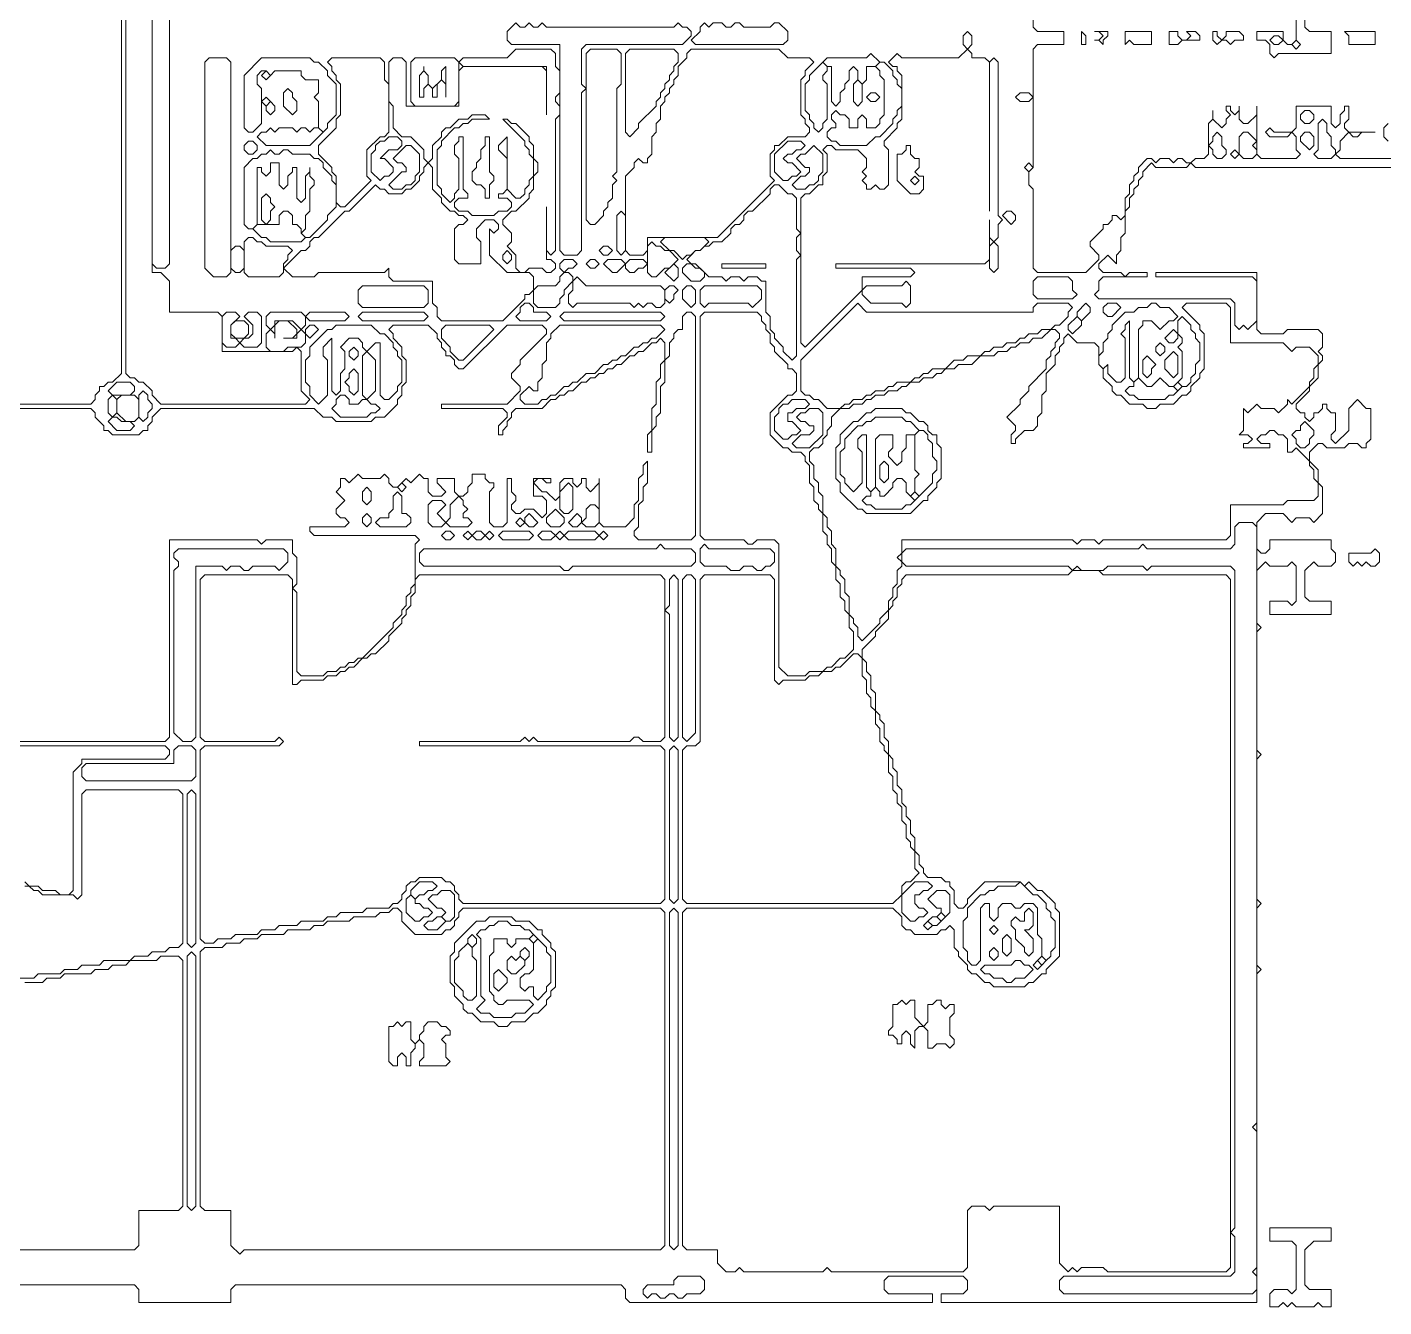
# Model space of a CAD drawing. Extents: x 4 to 2473, y 19 to 1752.
# Drawn here: x 1626.5 to 1936, y 628 to 920 of the extents above; entities that cross this region are included whole.
import ezdxf

# ---------------------------------------------------------------- set-up
doc = ezdxf.new("R2010")
doc.units = 0
doc.layers.add('TRACE_CURVE', color=3, linetype='Continuous', lineweight=0)
doc.layers.add('TRACE_TEXT_SYMBOL', color=6, linetype='Continuous', lineweight=0)

msp = doc.modelspace()

# ---------------------------------------------------------------- linework, layer by layer
at = {"layer": 'TRACE_CURVE', "color": 3}
for points in [[(1655, 1039), (1655, 864), (1657, 864), (1659, 862), (1659, 855), (1670, 855), (1671, 854), (1671, 846), (1687, 846), (1688, 847), (1689, 846), (1689, 837), (1691, 835), (1690, 834), (1657, 834), (1655, 836), (1655, 837), (1653, 839), (1652, 839), (1651, 840), (1650, 840), (1649, 841), (1649, 969)], [(1648, 968), (1648, 841), (1646, 839), (1645, 839), (1644, 838), (1643, 838), (1643, 837), (1642, 836), (1642, 835), (1641, 834), (1618, 834)], [(1897, 899), (1896, 898), (1896, 891), (1895, 890), (1893, 890), (1892, 889), (1891, 889), (1890, 890), (1889, 890), (1888, 889), (1887, 890), (1885, 890), (1884, 889), (1883, 890), (1882, 890), (1880, 888), (1880, 887), (1879, 886), (1879, 885), (1878, 884), (1878, 882), (1877, 881), (1877, 877), (1876, 876), (1875, 877), (1874, 877), (1874, 876), (1873, 875), (1872, 875), (1872, 874), (1869, 871), (1869, 870), (1871, 868), (1871, 867), (1868, 864), (1857, 864), (1856, 865), (1856, 883), (1855, 884), (1855, 887), (1856, 888), (1856, 915), (1857, 916), (1863, 916), (1863, 919), (1857, 919), (1856, 920), (1856, 933)], [(1712, 913), (1713, 912), (1713, 902), (1725, 902), (1725, 910), (1726, 911), (1744, 911), (1745, 910), (1745, 900), (1745, 911), (1726, 911), (1725, 912), (1726, 913), (1736, 913), (1738, 915)], [(1738, 915), (1746, 915), (1747, 914), (1747, 911), (1748, 910), (1748, 905), (1747, 904), (1747, 903), (1748, 902), (1748, 900), (1747, 899), (1747, 869), (1746, 868), (1745, 869), (1745, 879), (1745, 867), (1746, 867), (1747, 866), (1747, 865), (1746, 864), (1745, 864), (1744, 865), (1741, 865), (1740, 864), (1739, 864), (1738, 865), (1738, 868), (1736, 870), (1737, 871), (1737, 873), (1735, 875), (1735, 876), (1737, 878), (1738, 878), (1741, 881), (1741, 882), (1742, 883), (1742, 886), (1743, 887), (1743, 889), (1742, 890), (1742, 893), (1741, 894), (1741, 895), (1738, 898), (1737, 898), (1736, 899), (1735, 899), (1740, 894), (1740, 893), (1741, 892), (1741, 891), (1742, 890), (1742, 886), (1741, 885), (1741, 884), (1740, 883), (1740, 882), (1739, 881), (1738, 881), (1736, 883), (1736, 895), (1734, 893), (1734, 892)], [(1841, 915), (1842, 914), (1842, 913), (1845, 913), (1846, 912), (1846, 878), (1846, 912), (1847, 913), (1848, 912), (1848, 877), (1849, 876), (1848, 875), (1848, 872), (1847, 871), (1846, 872), (1846, 876), (1846, 867), (1845, 866), (1811, 866), (1811, 865), (1828, 865), (1829, 864), (1828, 863), (1817, 863), (1817, 860), (1804, 847), (1803, 848), (1803, 881), (1804, 882), (1805, 882), (1807, 884), (1808, 884), (1808, 886), (1809, 887), (1809, 891), (1808, 892), (1809, 893), (1810, 893), (1811, 892), (1816, 892), (1818, 890), (1818, 888), (1817, 887), (1818, 886), (1817, 885), (1818, 884), (1818, 883), (1819, 883), (1820, 884), (1821, 883), (1822, 883), (1823, 884), (1823, 892), (1822, 893), (1822, 894), (1825, 897), (1825, 898), (1826, 899), (1826, 909), (1825, 910), (1825, 911), (1824, 911), (1823, 912), (1825, 914)], [(1825, 914), (1826, 913), (1839, 913), (1841, 915)], [(1734, 892), (1736, 890), (1736, 883), (1735, 882), (1734, 882), (1734, 881), (1736, 881), (1737, 880), (1737, 879), (1736, 878), (1734, 878), (1733, 877), (1728, 877), (1727, 878), (1725, 878), (1724, 879), (1724, 880), (1725, 881), (1727, 881), (1727, 882), (1726, 883), (1726, 895), (1725, 895), (1725, 894), (1724, 893), (1724, 891), (1725, 890), (1725, 883), (1724, 882), (1724, 881), (1723, 880), (1721, 882), (1721, 883), (1720, 884), (1720, 892), (1721, 893), (1721, 894), (1724, 897), (1725, 897), (1726, 898), (1727, 898), (1728, 899), (1732, 899), (1731, 900), (1728, 900), (1727, 899), (1725, 899), (1723, 897), (1722, 897), (1721, 896), (1721, 895), (1719, 893), (1719, 890), (1718, 889), (1717, 890), (1717, 892), (1714, 895), (1712, 895), (1710, 897), (1710, 902), (1709, 903), (1709, 912), (1710, 913), (1712, 913)], [(1938, 890), (1926, 890), (1925, 891), (1926, 892), (1926, 894), (1928, 896), (1929, 895), (1930, 895), (1931, 896), (1934, 896), (1928, 896), (1927, 897), (1927, 898), (1928, 899), (1928, 902), (1927, 902), (1927, 901), (1926, 900), (1926, 898), (1925, 897), (1924, 898), (1924, 902), (1916, 902), (1916, 897), (1915, 896), (1911, 896), (1910, 897), (1909, 896), (1910, 895), (1914, 895), (1915, 896), (1916, 895), (1916, 892), (1917, 891), (1916, 890), (1908, 890), (1907, 891), (1907, 902), (1907, 900), (1905, 898), (1904, 898), (1903, 899), (1903, 902), (1903, 901), (1902, 900), (1901, 901), (1901, 902), (1900, 902), (1900, 901), (1901, 900), (1900, 899), (1900, 898), (1899, 897), (1897, 899), (1897, 901), (1897, 899)], [(1937, 898), (1936, 897), (1936, 895), (1937, 894)], [(1717, 888), (1718, 889), (1719, 888), (1719, 883), (1721, 881), (1721, 880), (1723, 878), (1724, 878), (1725, 877), (1726, 877), (1727, 876), (1726, 875), (1725, 875), (1724, 874), (1724, 867), (1725, 866), (1730, 866), (1730, 871), (1729, 872), (1729, 874), (1731, 876), (1733, 876), (1734, 875), (1734, 874), (1733, 873), (1732, 874), (1732, 868), (1736, 864), (1741, 864), (1742, 863), (1742, 860), (1741, 859), (1740, 859), (1740, 858), (1735, 853), (1721, 853), (1720, 854), (1720, 856), (1719, 857), (1719, 862), (1710, 862), (1709, 863), (1709, 865), (1708, 864), (1693, 864), (1692, 863), (1687, 863), (1685, 865), (1689, 869), (1690, 869), (1691, 870), (1691, 871), (1692, 872), (1693, 872), (1699, 878), (1700, 878), (1706, 884), (1707, 883), (1708, 883), (1709, 882), (1712, 882), (1713, 883), (1714, 883), (1716, 885)], [(1906, 863), (1907, 862), (1907, 853), (1905, 851), (1904, 852), (1903, 851), (1902, 852), (1902, 857), (1901, 858), (1871, 858), (1870, 859), (1871, 860), (1871, 862), (1872, 863), (1882, 863), (1882, 864), (1878, 864), (1877, 863), (1876, 864), (1872, 864), (1871, 865), (1871, 866), (1873, 868), (1875, 866), (1875, 868), (1876, 869), (1876, 872), (1877, 873), (1877, 878), (1878, 879), (1878, 881), (1879, 882), (1879, 883), (1880, 884), (1880, 885), (1881, 886), (1881, 887), (1883, 889), (1884, 888), (1891, 888), (1892, 889), (1893, 888), (1942, 888)], [(1716, 885), (1716, 886), (1717, 887), (1717, 888)], [(1909, 809), (1913, 809), (1915, 807), (1916, 808), (1919, 808), (1920, 807), (1922, 809), (1922, 815), (1921, 816), (1921, 819), (1919, 821), (1919, 823), (1921, 825), (1922, 825), (1923, 824), (1927, 824), (1928, 825), (1930, 825), (1931, 824), (1932, 824), (1932, 825), (1933, 826), (1933, 833), (1932, 833), (1930, 835), (1928, 833), (1928, 828), (1925, 825), (1924, 826), (1924, 827), (1925, 828), (1925, 832), (1924, 832), (1923, 833), (1923, 834), (1922, 834), (1922, 833), (1921, 832), (1920, 832), (1920, 831), (1919, 830), (1918, 831), (1918, 832), (1917, 832), (1916, 833), (1916, 834), (1919, 837), (1919, 838), (1921, 840), (1921, 843), (1922, 844), (1922, 845), (1921, 846), (1922, 847), (1922, 850), (1921, 851), (1914, 851), (1913, 850), (1908, 850), (1907, 851), (1907, 864), (1884, 864), (1884, 863), (1906, 863)], [(1759, 842), (1760, 842), (1761, 843), (1762, 843), (1764, 845), (1765, 845), (1766, 846), (1767, 846), (1769, 848), (1770, 848), (1771, 849), (1772, 848), (1772, 844), (1771, 843), (1771, 840), (1770, 839), (1770, 834), (1769, 833), (1769, 828), (1768, 827), (1768, 823), (1769, 823), (1769, 828), (1770, 829), (1770, 831), (1771, 832), (1771, 838), (1772, 839), (1772, 844), (1773, 845), (1773, 848), (1774, 849), (1774, 850), (1775, 851), (1776, 851), (1776, 854), (1777, 855), (1778, 855), (1779, 854), (1779, 804), (1778, 803), (1766, 803), (1765, 804), (1765, 805), (1766, 806), (1766, 811), (1767, 812), (1767, 815), (1768, 816), (1768, 821), (1767, 820), (1767, 818), (1766, 817), (1766, 812), (1765, 811), (1765, 808), (1763, 806), (1758, 806), (1757, 807), (1757, 817), (1757, 816), (1755, 814), (1754, 815), (1754, 817)], [(1780, 854), (1781, 855), (1793, 855), (1794, 854), (1794, 853), (1795, 852), (1795, 851), (1796, 850), (1796, 848), (1797, 847), (1797, 846), (1800, 843), (1800, 842), (1801, 842), (1802, 841), (1802, 837), (1801, 836), (1800, 836), (1796, 832), (1796, 827), (1799, 824), (1800, 824), (1801, 823), (1803, 823), (1804, 822), (1804, 821), (1805, 820), (1805, 816), (1806, 815), (1806, 812), (1807, 811), (1807, 810), (1808, 809), (1808, 805), (1809, 804), (1809, 802), (1810, 801), (1810, 798), (1811, 797), (1811, 794), (1812, 793), (1812, 790), (1813, 789), (1813, 787), (1814, 786), (1814, 783), (1815, 782), (1815, 778), (1813, 776), (1812, 776), (1810, 774), (1809, 774), (1808, 773), (1805, 773), (1804, 772), (1800, 772), (1798, 774), (1798, 802), (1797, 803), (1793, 803), (1792, 802), (1791, 802), (1790, 803), (1781, 803)], [(1890, 856), (1891, 857), (1900, 857), (1901, 856), (1901, 848), (1913, 848), (1915, 846), (1916, 847), (1919, 847), (1921, 845), (1921, 843), (1920, 842), (1920, 840), (1919, 839), (1919, 838), (1915, 834), (1914, 835), (1914, 834), (1912, 832), (1911, 833), (1908, 833), (1907, 834), (1905, 832), (1904, 833), (1904, 828), (1903, 827), (1905, 827), (1906, 826), (1905, 825), (1904, 825), (1904, 824), (1910, 824), (1910, 825), (1908, 825), (1907, 826), (1908, 827), (1909, 827), (1910, 828), (1911, 828), (1912, 827), (1913, 827), (1914, 826), (1914, 823), (1915, 823), (1916, 824), (1919, 821), (1919, 820), (1920, 819), (1920, 817), (1921, 816), (1921, 813), (1920, 812), (1914, 812), (1913, 811), (1901, 811), (1901, 804), (1900, 803), (1872, 803), (1871, 802), (1870, 803), (1867, 803), (1866, 802), (1865, 803), (1826, 803)], [(1882, 833), (1884, 833), (1885, 834), (1888, 834), (1890, 836), (1891, 836), (1892, 837), (1892, 838), (1894, 840), (1894, 841), (1895, 842), (1895, 850), (1894, 851), (1894, 852), (1890, 856)], [(1708, 831), (1711, 834), (1711, 835), (1712, 836), (1712, 838), (1713, 839), (1713, 844), (1712, 845), (1712, 847), (1710, 849), (1710, 850), (1709, 851), (1710, 852), (1718, 852), (1720, 850), (1720, 849), (1721, 848), (1721, 847), (1722, 846), (1722, 845), (1723, 845), (1724, 844), (1724, 843), (1725, 842), (1726, 842), (1736, 852), (1744, 852), (1745, 851), (1745, 850), (1739, 844), (1739, 843), (1737, 841), (1737, 840), (1739, 838), (1739, 837), (1736, 834), (1721, 834), (1721, 833), (1735, 833), (1736, 832), (1736, 831), (1734, 829), (1734, 827), (1735, 827), (1735, 828), (1736, 829), (1736, 830), (1737, 831), (1737, 832), (1738, 833), (1744, 833), (1746, 835), (1747, 835), (1748, 836), (1749, 836), (1750, 837), (1751, 837), (1753, 839), (1754, 839), (1755, 840), (1756, 840), (1757, 841), (1758, 841), (1759, 842)], [(1781, 803), (1780, 804), (1780, 854)], [(1835, 841), (1836, 842), (1838, 842), (1839, 843), (1842, 843), (1844, 845), (1847, 845), (1848, 846), (1850, 846), (1851, 847), (1852, 847), (1853, 848), (1855, 848), (1856, 849), (1858, 849), (1860, 851), (1861, 851), (1862, 850), (1862, 849), (1861, 848), (1861, 847), (1860, 846), (1860, 845), (1859, 844), (1859, 842), (1855, 838), (1855, 837), (1853, 835), (1853, 834), (1850, 831), (1852, 829), (1852, 828), (1851, 827), (1851, 825), (1852, 825), (1852, 826), (1854, 828), (1856, 828), (1857, 829), (1857, 831), (1858, 832), (1858, 836), (1859, 837), (1859, 841), (1861, 843), (1861, 845), (1862, 846), (1862, 847), (1863, 848), (1863, 849), (1864, 850), (1866, 848), (1870, 848), (1871, 847), (1871, 843), (1872, 842), (1872, 840), (1874, 838), (1874, 837), (1875, 836), (1876, 836), (1878, 834), (1881, 834), (1882, 833)], [(1826, 803), (1826, 800), (1825, 799), (1826, 798), (1826, 797), (1825, 796), (1825, 793), (1824, 792), (1824, 790), (1823, 789), (1823, 787), (1821, 785), (1821, 784), (1817, 780), (1816, 781), (1816, 783), (1815, 784), (1815, 785), (1814, 786), (1814, 790), (1813, 791), (1813, 794), (1812, 795), (1812, 796), (1811, 797), (1811, 801), (1810, 802), (1810, 805), (1809, 806), (1809, 808), (1808, 809), (1808, 813), (1807, 814), (1807, 816), (1806, 817), (1806, 820), (1805, 821), (1805, 823), (1806, 824), (1807, 824), (1808, 825), (1808, 826), (1809, 827), (1809, 828), (1810, 829), (1810, 831), (1812, 833), (1814, 833), (1815, 834), (1817, 834), (1818, 835), (1819, 835), (1820, 836), (1822, 836), (1823, 837), (1825, 837), (1826, 838), (1827, 838), (1828, 839), (1830, 839), (1831, 840), (1833, 840), (1834, 841), (1835, 841)], [(1618, 833), (1641, 833), (1642, 832), (1642, 831), (1644, 829), (1644, 828), (1645, 828), (1646, 827), (1652, 827), (1653, 828), (1654, 828), (1654, 829), (1655, 830), (1655, 831), (1657, 833), (1692, 833), (1694, 831), (1696, 831), (1697, 830), (1705, 830), (1706, 831), (1708, 831)], [(1713, 817), (1711, 815), (1710, 815), (1709, 816), (1709, 817), (1708, 818), (1707, 817), (1703, 817), (1702, 818), (1700, 816), (1699, 817), (1698, 817), (1698, 815), (1697, 814), (1699, 812), (1697, 810), (1697, 809), (1698, 808), (1699, 808), (1700, 807), (1699, 806), (1691, 806), (1691, 805), (1692, 804), (1715, 804), (1716, 803), (1715, 802), (1715, 793), (1714, 792), (1714, 791), (1713, 790), (1713, 788), (1712, 787), (1712, 786), (1710, 784), (1710, 783), (1703, 776), (1702, 776), (1701, 775), (1700, 775), (1699, 774), (1698, 774), (1697, 773), (1695, 773), (1694, 772), (1689, 772), (1688, 773), (1688, 791), (1687, 792), (1688, 793), (1688, 799), (1687, 800), (1687, 803), (1681, 803), (1680, 802), (1679, 803), (1659, 803), (1659, 758), (1658, 757), (1621, 757)], [(1754, 817), (1753, 817), (1753, 816), (1752, 815), (1751, 816), (1751, 817), (1749, 817), (1748, 816), (1748, 813), (1747, 812), (1745, 814), (1744, 814), (1742, 816), (1743, 817), (1744, 817), (1745, 816), (1746, 816), (1746, 817), (1742, 817), (1742, 813), (1744, 813), (1745, 812), (1745, 809), (1744, 808), (1742, 810), (1740, 810), (1739, 809), (1738, 809), (1737, 810), (1737, 811), (1738, 812), (1738, 813), (1737, 814), (1737, 817), (1736, 817), (1736, 807), (1735, 806), (1733, 806), (1732, 807), (1732, 814), (1733, 815), (1733, 816), (1732, 816), (1731, 817), (1731, 818), (1728, 818), (1728, 816), (1727, 815), (1727, 814), (1726, 813), (1725, 813), (1724, 814), (1724, 817), (1720, 817), (1720, 816), (1722, 814), (1721, 813), (1719, 813), (1718, 814), (1718, 817), (1717, 817), (1716, 818), (1714, 816), (1713, 817)], [(1652, 632), (1652, 629), (1673, 629), (1673, 632), (1674, 633), (1762, 633), (1763, 632), (1763, 630), (1764, 629), (1833, 629), (1833, 631), (1823, 631), (1822, 632), (1822, 634), (1823, 635), (1840, 635), (1841, 634), (1841, 632), (1840, 631), (1835, 631), (1835, 629), (1907, 629), (1907, 704), (1908, 705), (1907, 706), (1907, 719), (1908, 720), (1907, 721), (1907, 753), (1908, 754), (1907, 755), (1907, 782), (1908, 783), (1907, 784), (1907, 796), (1909, 798), (1910, 797), (1914, 797), (1915, 798), (1916, 797), (1916, 789), (1915, 788), (1914, 789), (1910, 789), (1910, 786), (1924, 786), (1924, 789), (1919, 789), (1918, 790), (1918, 796), (1920, 798), (1921, 797), (1924, 797), (1925, 798), (1925, 800), (1924, 801), (1924, 803), (1910, 803), (1910, 801), (1909, 800), (1908, 800), (1907, 801), (1907, 807), (1909, 809)], [(1864, 795), (1865, 796), (1871, 796), (1872, 795), (1900, 795), (1901, 794), (1901, 637), (1900, 636), (1873, 636), (1872, 637), (1867, 637), (1866, 636), (1865, 637), (1864, 636), (1862, 638), (1862, 651), (1847, 651), (1846, 650), (1845, 651), (1842, 651), (1841, 650), (1841, 637), (1840, 636), (1810, 636), (1809, 637), (1808, 636), (1790, 636), (1789, 637), (1788, 636), (1786, 636), (1784, 638), (1784, 641), (1777, 641), (1776, 642), (1776, 718), (1777, 719), (1824, 719), (1826, 717), (1826, 715), (1827, 714), (1828, 714), (1829, 713), (1834, 713), (1835, 714), (1836, 714), (1837, 715), (1838, 714), (1838, 710), (1839, 709), (1839, 708), (1841, 706), (1841, 705), (1842, 704), (1843, 704), (1845, 702), (1846, 702), (1847, 701), (1854, 701), (1855, 702), (1856, 702), (1858, 704), (1859, 704), (1859, 705), (1862, 708)], [(1666, 794), (1667, 795), (1686, 795), (1687, 794), (1687, 770), (1688, 770), (1689, 771), (1694, 771), (1695, 772), (1697, 772), (1698, 773), (1699, 773), (1700, 774), (1701, 774), (1703, 776), (1704, 776), (1705, 777), (1706, 777), (1709, 780), (1709, 781), (1712, 784), (1712, 785), (1713, 786), (1713, 787), (1714, 788), (1714, 790), (1715, 791), (1715, 794), (1716, 795), (1771, 795), (1772, 794), (1772, 758), (1771, 757), (1767, 757), (1766, 758), (1765, 758), (1764, 757), (1743, 757), (1742, 758), (1741, 757), (1740, 758), (1739, 757), (1716, 757), (1716, 756), (1771, 756), (1772, 755), (1772, 721), (1771, 720), (1726, 720), (1725, 721), (1725, 722), (1724, 723), (1724, 724), (1723, 725), (1722, 725), (1721, 726), (1716, 726), (1715, 725), (1714, 725), (1713, 724), (1713, 723), (1712, 722), (1712, 721), (1711, 720)], [(1711, 720), (1710, 720), (1709, 719), (1704, 719), (1703, 718), (1698, 718), (1697, 717), (1695, 717), (1694, 716), (1689, 716), (1688, 715), (1684, 715), (1683, 714), (1680, 714), (1679, 713), (1674, 713), (1673, 712), (1670, 712), (1669, 711), (1667, 711), (1666, 712), (1666, 755), (1667, 756), (1684, 756), (1685, 757), (1684, 758), (1683, 757), (1667, 757), (1666, 758), (1666, 794)], [(1862, 708), (1862, 718), (1861, 719), (1861, 720), (1858, 723), (1857, 723), (1855, 725), (1854, 724), (1853, 725), (1845, 725), (1841, 721), (1841, 720), (1840, 719), (1839, 719), (1838, 720), (1838, 723), (1837, 724), (1837, 725), (1836, 725), (1835, 726), (1832, 726), (1831, 727), (1831, 728), (1830, 729), (1830, 731), (1829, 732), (1829, 735), (1828, 736), (1828, 739), (1827, 740), (1827, 742), (1826, 743), (1826, 746), (1825, 747), (1825, 750), (1824, 751), (1824, 753), (1823, 754), (1823, 757), (1822, 758), (1822, 761), (1821, 762), (1821, 763), (1820, 764), (1820, 768), (1819, 769), (1819, 772), (1818, 773), (1818, 775), (1817, 776), (1817, 778), (1820, 781), (1820, 782), (1823, 785), (1823, 787), (1824, 788), (1824, 789), (1825, 790), (1825, 792), (1826, 793), (1826, 794), (1827, 795), (1864, 795)], [(1621, 756), (1658, 756), (1659, 755), (1659, 754)], [(1659, 754), (1658, 753), (1639, 753), (1639, 752), (1637, 750), (1637, 723), (1636, 722), (1634, 722), (1633, 723), (1630, 723), (1629, 724), (1627, 724), (1626, 725)], [(1626, 724), (1627, 724), (1628, 723), (1629, 723), (1630, 722), (1637, 722), (1638, 721), (1639, 722), (1639, 745), (1640, 746), (1661, 746), (1662, 745), (1662, 711), (1661, 710), (1659, 710), (1658, 709), (1655, 709), (1654, 708), (1651, 708), (1650, 707), (1644, 707), (1643, 706), (1639, 706), (1638, 705), (1635, 705), (1634, 704), (1629, 704), (1628, 703), (1624, 703)], [(1626, 702), (1630, 702), (1631, 703), (1634, 703), (1635, 704), (1641, 704), (1642, 705), (1645, 705), (1646, 706), (1649, 706), (1650, 707), (1656, 707), (1657, 708), (1661, 708), (1662, 707), (1662, 651), (1661, 650), (1652, 650), (1652, 642), (1651, 641), (1556, 641)], [(1579, 633), (1651, 633), (1652, 632)]]:
    msp.add_lwpolyline(points, dxfattribs=at)
for points in [[(1656, 1038), (1657, 1039), (1658, 1039), (1659, 1038), (1659, 962), (1658, 961), (1658, 960), (1659, 959), (1659, 866), (1658, 865), (1656, 865), (1655, 866), (1655, 998), (1656, 999), (1656, 1000), (1655, 1001), (1655, 1005), (1656, 1006), (1655, 1007), (1655, 1009), (1656, 1010)], [(1738, 921), (1739, 920), (1740, 920), (1741, 921), (1742, 920), (1743, 920), (1744, 921), (1745, 920), (1774, 920), (1775, 921), (1776, 920), (1777, 920), (1778, 919), (1778, 918), (1776, 916), (1754, 916), (1753, 915), (1753, 907), (1754, 906), (1753, 905), (1753, 869), (1752, 868), (1749, 868), (1748, 869), (1748, 916), (1737, 916), (1736, 917), (1736, 919)], [(1780, 920), (1781, 921), (1782, 920), (1783, 921), (1785, 921), (1786, 920), (1787, 920), (1788, 921), (1789, 921), (1790, 920), (1796, 920), (1797, 921), (1798, 921), (1800, 919), (1800, 917), (1799, 916), (1779, 916), (1778, 917), (1780, 919)], [(1840, 918), (1841, 919), (1842, 918), (1842, 916), (1841, 915), (1840, 916)], [(1754, 914), (1755, 915), (1761, 915), (1762, 914), (1762, 907), (1761, 906), (1761, 887), (1760, 886), (1761, 885), (1760, 884), (1760, 881), (1759, 880), (1759, 879), (1758, 878), (1758, 877), (1756, 875), (1755, 875), (1754, 876)], [(1777, 914), (1778, 915), (1798, 915), (1800, 913), (1805, 913), (1806, 912), (1804, 910), (1804, 909), (1803, 908), (1803, 900), (1804, 899), (1804, 898), (1805, 897), (1805, 896), (1804, 895), (1800, 895), (1798, 893), (1797, 893), (1797, 892), (1796, 891), (1796, 886), (1797, 885), (1784, 872), (1768, 872), (1768, 869), (1767, 868), (1764, 868), (1763, 869), (1763, 886), (1765, 888), (1765, 889), (1766, 890), (1767, 889), (1768, 889), (1768, 890), (1769, 891), (1769, 895), (1770, 896), (1770, 898), (1771, 899), (1771, 902), (1772, 903), (1772, 904), (1773, 905), (1773, 906), (1774, 907), (1774, 908), (1775, 909), (1775, 911), (1777, 913)], [(1763, 914), (1764, 915), (1774, 915), (1775, 914), (1775, 912), (1774, 911), (1774, 910), (1773, 909), (1773, 908), (1772, 907), (1772, 906), (1771, 905), (1771, 904), (1770, 903), (1770, 902), (1766, 898), (1766, 897), (1764, 895), (1763, 896)], [(1818, 913), (1819, 914), (1821, 912), (1820, 911), (1818, 911), (1818, 908), (1817, 907), (1816, 908), (1816, 910), (1815, 911), (1814, 910), (1814, 908), (1813, 907), (1813, 906), (1812, 905), (1812, 903), (1811, 902), (1810, 903), (1810, 911), (1809, 911), (1808, 912), (1809, 913)], [(1667, 912), (1668, 913), (1672, 913), (1673, 912), (1673, 864), (1672, 863), (1669, 863), (1667, 865)], [(1680, 913), (1691, 913), (1692, 912), (1693, 912), (1695, 910), (1695, 909), (1697, 907), (1697, 900), (1695, 898), (1695, 897), (1694, 896), (1693, 897), (1693, 903), (1692, 904), (1693, 905), (1693, 908), (1690, 908), (1689, 909), (1689, 910), (1683, 910), (1682, 909), (1681, 910), (1680, 910), (1679, 909), (1679, 907), (1680, 906), (1680, 898), (1678, 896), (1677, 896), (1676, 897), (1676, 909)], [(1680, 909), (1681, 910), (1682, 909), (1681, 908)], [(1695, 912), (1696, 913), (1707, 913), (1708, 912), (1708, 908), (1709, 907), (1709, 896), (1708, 895), (1707, 895), (1704, 892), (1704, 886), (1705, 885), (1699, 879), (1698, 879), (1697, 880), (1697, 886), (1696, 887), (1696, 888), (1693, 891), (1693, 893), (1697, 897), (1697, 899), (1698, 900), (1698, 907), (1697, 908), (1697, 909), (1696, 910), (1696, 911)], [(1714, 912), (1715, 913), (1724, 913), (1725, 912), (1725, 903), (1724, 902), (1715, 902), (1714, 903)], [(1808, 912), (1809, 911), (1809, 910), (1808, 909), (1808, 908), (1809, 907), (1809, 899), (1808, 898), (1808, 897), (1807, 896), (1806, 897), (1806, 898), (1805, 899), (1805, 900), (1804, 901), (1804, 907), (1805, 908), (1805, 909)], [(1820, 911), (1821, 912), (1822, 912), (1824, 910), (1824, 909), (1825, 908), (1825, 907), (1826, 906), (1826, 902), (1825, 901), (1825, 900), (1824, 899), (1824, 898), (1821, 895), (1820, 895), (1818, 893), (1812, 893), (1811, 894), (1810, 894), (1809, 895), (1809, 896), (1810, 897), (1811, 897), (1811, 898), (1810, 899), (1810, 900), (1811, 901), (1812, 900), (1813, 900), (1814, 899), (1814, 897), (1816, 897), (1816, 899), (1817, 900), (1818, 899), (1818, 897), (1820, 897), (1821, 898), (1821, 899), (1822, 900), (1822, 908), (1821, 909), (1821, 910)], [(1815, 907), (1816, 908), (1817, 907), (1817, 903), (1816, 902), (1815, 903)], [(1680, 903), (1681, 904), (1682, 903), (1681, 902)], [(1685, 905), (1686, 906), (1687, 905), (1687, 904), (1688, 903), (1688, 901), (1687, 900), (1685, 902)], [(1818, 904), (1819, 905), (1820, 905), (1821, 904), (1820, 903), (1819, 903)], [(1852, 904), (1853, 905), (1855, 905), (1856, 904), (1855, 903), (1853, 903)], [(1681, 902), (1682, 903), (1683, 902), (1683, 901), (1682, 900), (1681, 901)], [(1917, 900), (1918, 901), (1919, 901), (1920, 900), (1920, 899), (1919, 898), (1918, 898), (1917, 899)], [(1921, 898), (1922, 899), (1923, 898), (1923, 896), (1924, 895), (1924, 893), (1925, 892), (1925, 891), (1924, 890), (1921, 890), (1920, 891), (1921, 892)], [(1681, 896), (1682, 897), (1683, 896), (1684, 897), (1687, 897), (1688, 896), (1689, 897), (1690, 897), (1691, 896), (1692, 897), (1693, 897), (1694, 896), (1691, 893), (1681, 893), (1679, 895), (1680, 896)], [(1708, 894), (1709, 895), (1711, 895), (1712, 894), (1712, 893), (1711, 892), (1709, 892), (1707, 890), (1708, 890), (1710, 888), (1710, 887), (1709, 886), (1708, 886), (1707, 885), (1705, 887), (1705, 891), (1706, 892), (1706, 893), (1707, 894)], [(1897, 895), (1898, 896), (1899, 895), (1899, 893), (1900, 892), (1900, 891), (1899, 890), (1898, 890), (1897, 891), (1897, 892), (1896, 893), (1897, 894)], [(1903, 895), (1904, 896), (1905, 896), (1907, 894), (1906, 893), (1907, 892), (1907, 891), (1906, 890), (1904, 890), (1903, 891)], [(1917, 895), (1918, 896), (1919, 896), (1920, 895), (1920, 893), (1919, 892), (1917, 894)], [(1676, 893), (1677, 894), (1678, 894), (1679, 893), (1679, 892), (1678, 891), (1677, 891), (1676, 892)], [(1681, 891), (1682, 892), (1683, 891), (1684, 891), (1685, 892), (1686, 892), (1687, 891), (1691, 891), (1692, 890), (1693, 890), (1694, 889), (1694, 888), (1696, 886), (1696, 885), (1697, 884), (1697, 879), (1695, 877), (1695, 876), (1691, 872), (1690, 872), (1689, 873), (1690, 874), (1690, 877), (1691, 878), (1691, 883), (1692, 884), (1692, 885), (1691, 886), (1691, 888), (1691, 887), (1690, 886), (1690, 881), (1689, 880), (1688, 881), (1688, 888), (1687, 888), (1687, 887), (1686, 886), (1686, 884), (1685, 883), (1684, 884), (1684, 889), (1682, 889), (1682, 887), (1681, 886), (1680, 887), (1680, 888), (1679, 888), (1679, 875), (1678, 874), (1677, 874), (1676, 875), (1676, 888), (1678, 890), (1679, 890), (1680, 891)], [(1713, 893), (1714, 893), (1716, 891), (1716, 887), (1715, 886), (1715, 885), (1714, 884), (1713, 884), (1712, 883), (1710, 883), (1709, 884), (1712, 887), (1713, 887), (1713, 888), (1712, 889), (1711, 889), (1710, 890)], [(1800, 894), (1803, 894), (1804, 893), (1803, 892), (1802, 892), (1801, 891), (1800, 891), (1799, 890), (1800, 889), (1801, 889), (1803, 887), (1802, 886), (1801, 886), (1800, 885), (1799, 885), (1797, 887), (1797, 891)], [(1806, 893), (1808, 891), (1808, 887), (1807, 886), (1807, 885), (1806, 884), (1805, 884), (1804, 883), (1802, 883), (1801, 884), (1803, 886), (1804, 886), (1805, 887), (1805, 888), (1804, 888), (1802, 890), (1803, 891), (1804, 891)], [(1901, 891), (1902, 892), (1903, 891), (1902, 890)], [(1854, 888), (1855, 889), (1856, 888), (1855, 887)], [(1796, 883), (1797, 884), (1798, 884), (1800, 882), (1801, 882), (1802, 881), (1802, 874), (1803, 873), (1802, 872), (1802, 869), (1803, 868), (1802, 867), (1802, 845), (1801, 844), (1799, 846), (1799, 847), (1797, 849), (1797, 850), (1796, 851), (1796, 854), (1795, 855), (1795, 862), (1794, 862), (1793, 863), (1791, 863), (1790, 862), (1789, 863), (1787, 863), (1786, 862), (1785, 863), (1782, 863), (1779, 866), (1778, 866), (1777, 867), (1779, 869), (1780, 869), (1781, 870), (1782, 870), (1783, 871), (1785, 871), (1787, 873), (1787, 874), (1788, 875), (1789, 875), (1790, 876), (1790, 877), (1791, 878), (1792, 878), (1796, 882)], [(1680, 881), (1681, 882), (1682, 881), (1682, 880), (1683, 879), (1682, 878), (1682, 876), (1681, 875), (1680, 876)], [(1684, 877), (1685, 878), (1686, 878), (1687, 877), (1687, 875), (1688, 875), (1689, 874), (1689, 873), (1690, 872), (1689, 871), (1682, 871), (1681, 872), (1680, 872), (1678, 874), (1679, 875), (1684, 875)], [(1761, 877), (1762, 878), (1763, 877), (1763, 869), (1762, 868), (1761, 869)], [(1849, 877), (1850, 878), (1851, 878), (1852, 877), (1852, 876), (1851, 875)], [(1673, 869), (1674, 870), (1675, 870), (1676, 869), (1676, 865), (1675, 864), (1674, 864), (1673, 865)], [(1676, 871), (1677, 872), (1678, 872), (1679, 871), (1680, 871), (1681, 870), (1686, 870), (1687, 869), (1686, 868), (1686, 867), (1685, 866), (1685, 864), (1684, 863), (1677, 863), (1676, 864)], [(1757, 869), (1758, 870), (1759, 870), (1760, 869), (1759, 868), (1758, 868)], [(1768, 870), (1769, 871), (1770, 870), (1771, 870), (1772, 869), (1773, 869), (1775, 867), (1773, 865), (1772, 865), (1770, 863), (1769, 863), (1768, 864)], [(1771, 871), (1772, 872), (1781, 872), (1782, 871), (1780, 869), (1779, 869), (1778, 868), (1777, 868), (1776, 867), (1774, 869), (1773, 869)], [(1846, 870), (1847, 871), (1848, 870), (1848, 865), (1847, 864), (1846, 865)], [(1735, 868), (1736, 869), (1737, 868), (1737, 867), (1736, 866), (1735, 867)], [(1748, 866), (1749, 867), (1751, 867), (1752, 866), (1751, 865), (1750, 865), (1749, 864), (1748, 865)], [(1754, 866), (1755, 867), (1756, 867), (1757, 866), (1756, 865), (1755, 865)], [(1758, 866), (1759, 867), (1762, 867), (1763, 866), (1761, 864), (1760, 864)], [(1763, 866), (1764, 867), (1767, 867), (1768, 866), (1767, 865), (1766, 865), (1765, 864), (1764, 864), (1763, 865)], [(1748, 863), (1749, 864), (1750, 864), (1751, 863), (1751, 862), (1749, 860), (1749, 859), (1748, 858), (1748, 857), (1747, 856), (1743, 856), (1742, 857), (1742, 860), (1743, 861), (1747, 861), (1748, 862)], [(1774, 866), (1775, 865), (1775, 863), (1774, 862), (1772, 864)], [(1776, 865), (1777, 866), (1778, 866), (1779, 865), (1780, 865), (1781, 864), (1781, 863), (1780, 862), (1778, 862), (1776, 864)], [(1702, 860), (1703, 861), (1717, 861), (1718, 860), (1718, 857), (1717, 856), (1703, 856), (1702, 857)], [(1751, 862), (1752, 863), (1754, 861), (1771, 861), (1772, 860), (1772, 857), (1771, 856), (1770, 856), (1769, 857), (1768, 857), (1767, 856), (1766, 857), (1765, 856), (1764, 857), (1752, 857), (1751, 856), (1750, 857), (1750, 859), (1751, 860)], [(1772, 860), (1773, 861), (1774, 861), (1775, 860), (1774, 859), (1774, 858), (1773, 857), (1772, 858)], [(1776, 860), (1777, 861), (1778, 861), (1779, 860), (1779, 857), (1778, 856), (1776, 858)], [(1780, 860), (1781, 861), (1793, 861), (1794, 860), (1794, 858), (1792, 856), (1791, 857), (1782, 857), (1781, 856), (1780, 857)], [(1826, 861), (1827, 862), (1828, 861), (1828, 857), (1827, 856), (1826, 857), (1819, 857), (1817, 859), (1817, 860), (1818, 861)], [(1856, 862), (1857, 863), (1864, 863), (1865, 862), (1865, 860), (1866, 859), (1865, 858), (1857, 858), (1856, 859)], [(1671, 854), (1672, 855), (1674, 855), (1675, 854), (1673, 852), (1673, 849), (1674, 849), (1675, 848), (1674, 847), (1672, 847), (1671, 848)], [(1676, 854), (1677, 855), (1679, 855), (1680, 854), (1680, 848), (1679, 847), (1676, 847), (1675, 848), (1676, 849), (1677, 849), (1678, 850), (1678, 852)], [(1681, 854), (1682, 855), (1689, 855), (1690, 854), (1690, 852), (1689, 851), (1687, 853), (1683, 853), (1683, 852), (1682, 851), (1681, 852)], [(1690, 854), (1691, 855), (1699, 855), (1700, 854), (1699, 853), (1691, 853)], [(1702, 854), (1703, 855), (1717, 855), (1718, 854), (1717, 853), (1703, 853)], [(1739, 856), (1740, 857), (1741, 857), (1742, 856), (1742, 855), (1745, 855), (1746, 854), (1745, 853), (1739, 853), (1738, 854), (1739, 855)], [(1748, 854), (1749, 855), (1771, 855), (1772, 854), (1771, 853), (1749, 853)], [(1816, 857), (1818, 855), (1856, 855), (1856, 856), (1857, 857), (1864, 857), (1865, 856), (1864, 855), (1864, 854), (1862, 852), (1861, 852), (1860, 851), (1858, 851), (1857, 850), (1855, 850), (1854, 849), (1853, 849), (1852, 848), (1850, 848), (1849, 847), (1847, 847), (1846, 846), (1845, 846), (1844, 845), (1841, 845), (1840, 844), (1838, 844), (1836, 842), (1833, 842), (1832, 841), (1831, 841), (1830, 840), (1829, 840), (1828, 839), (1825, 839), (1824, 838), (1823, 838), (1822, 837), (1820, 837), (1819, 836), (1818, 836), (1817, 835), (1815, 835), (1814, 834), (1813, 834), (1812, 833), (1809, 833), (1807, 835), (1806, 835), (1805, 836), (1804, 836), (1803, 837), (1803, 844)], [(1868, 857), (1869, 856), (1869, 855), (1867, 853), (1866, 854), (1866, 855)], [(1882, 856), (1883, 857), (1884, 857), (1885, 856), (1887, 856), (1889, 854), (1888, 853), (1887, 853), (1885, 851), (1883, 853), (1881, 853), (1881, 852), (1880, 851), (1880, 840), (1879, 839), (1878, 840), (1878, 853), (1877, 852), (1877, 851), (1876, 850), (1877, 849), (1877, 840), (1876, 839), (1875, 839), (1873, 841), (1873, 843), (1872, 842), (1871, 843), (1871, 845), (1872, 846), (1872, 848), (1873, 849), (1873, 850), (1874, 851), (1874, 852), (1877, 855), (1879, 855), (1880, 856)], [(1872, 856), (1873, 857), (1875, 857), (1876, 856), (1874, 854), (1873, 854), (1872, 855)], [(1673, 852), (1674, 853), (1676, 853), (1677, 852), (1677, 850), (1676, 849), (1674, 849), (1673, 850)], [(1683, 852), (1684, 853), (1686, 853), (1688, 851), (1688, 850), (1687, 849), (1685, 849), (1688, 849), (1688, 850), (1689, 851), (1690, 850), (1690, 848), (1689, 847), (1686, 847), (1685, 846), (1682, 846), (1681, 847), (1681, 850), (1682, 851), (1683, 850), (1683, 849)], [(1696, 851), (1697, 852), (1705, 852), (1707, 850), (1708, 850), (1710, 848), (1710, 847), (1711, 846), (1711, 845), (1712, 844), (1712, 839), (1711, 838), (1711, 837), (1709, 835), (1708, 835), (1707, 836), (1707, 848), (1706, 848), (1704, 846), (1703, 847), (1703, 848), (1702, 849), (1700, 849), (1698, 847), (1699, 846), (1699, 842), (1698, 841), (1698, 837), (1697, 836), (1696, 837), (1696, 849), (1694, 847), (1694, 845), (1695, 844), (1695, 836), (1693, 834), (1691, 836), (1691, 838), (1690, 839), (1690, 844), (1691, 845), (1691, 847), (1695, 851)], [(1690, 851), (1691, 852), (1692, 852), (1693, 851), (1691, 849), (1690, 850)], [(1721, 851), (1722, 852), (1732, 852), (1733, 851), (1726, 844), (1725, 844), (1723, 846), (1723, 847), (1721, 849)], [(1748, 852), (1771, 852), (1772, 851), (1770, 849), (1769, 849), (1768, 848), (1767, 848), (1766, 847), (1765, 847), (1763, 845), (1762, 845), (1761, 844), (1760, 844), (1759, 843), (1758, 843), (1756, 841), (1754, 841), (1752, 839), (1751, 839), (1750, 838), (1749, 838), (1747, 836), (1746, 836), (1745, 835), (1744, 835), (1743, 834), (1740, 834), (1739, 835), (1739, 836), (1741, 838), (1742, 837), (1743, 837), (1743, 839), (1744, 840), (1744, 843), (1745, 844), (1745, 848), (1746, 849), (1746, 850)], [(1866, 854), (1867, 853), (1867, 852), (1865, 850), (1864, 851), (1864, 852)], [(1889, 853), (1890, 854), (1892, 852), (1892, 851), (1893, 850), (1893, 849), (1894, 848), (1894, 844), (1893, 843), (1893, 841), (1892, 840), (1892, 839), (1891, 838), (1890, 838), (1889, 839), (1890, 840), (1890, 846), (1889, 847), (1890, 848), (1890, 849), (1889, 850)], [(1888, 851), (1889, 850), (1889, 849), (1888, 848), (1887, 848), (1886, 849)], [(1700, 846), (1701, 847), (1702, 846), (1702, 845), (1701, 844), (1700, 845)], [(1703, 845), (1704, 846), (1706, 844), (1706, 837), (1704, 835), (1703, 836)], [(1881, 844), (1882, 845), (1884, 843), (1883, 842), (1883, 841), (1882, 840), (1881, 841)], [(1884, 847), (1885, 848), (1886, 847), (1886, 846), (1885, 845), (1884, 846)], [(1888, 846), (1889, 845), (1889, 841), (1888, 840), (1886, 842), (1886, 844)], [(1700, 841), (1701, 842), (1702, 841), (1702, 837), (1701, 836), (1700, 837), (1700, 838), (1699, 839), (1700, 840)], [(1647, 839), (1650, 839), (1651, 838), (1651, 837), (1650, 836), (1646, 836), (1645, 837)], [(1879, 839), (1880, 840), (1882, 838), (1883, 838), (1885, 840), (1887, 838), (1888, 838), (1889, 837), (1888, 836), (1887, 836), (1886, 835), (1880, 835), (1879, 836), (1878, 836), (1877, 837), (1878, 838), (1879, 838)], [(1888, 838), (1889, 839), (1890, 838), (1889, 837)], [(1645, 835), (1646, 836), (1647, 835), (1647, 832), (1646, 831), (1645, 832)], [(1647, 835), (1648, 836), (1651, 836), (1652, 835), (1652, 831), (1651, 830), (1649, 830), (1647, 832)], [(1652, 836), (1653, 837), (1654, 836), (1654, 835), (1655, 834), (1655, 833), (1654, 832), (1654, 831), (1653, 830), (1652, 831)], [(1697, 835), (1698, 836), (1699, 836), (1700, 835), (1700, 834), (1702, 834), (1703, 835), (1704, 835), (1705, 834), (1706, 834), (1707, 833), (1706, 832), (1705, 832), (1704, 831), (1698, 831), (1696, 833), (1697, 834)], [(1800, 834), (1801, 835), (1804, 835), (1805, 834), (1804, 833), (1802, 833), (1801, 832), (1800, 832), (1800, 830), (1801, 830), (1803, 828), (1802, 827), (1801, 827), (1800, 826), (1799, 826), (1797, 828), (1797, 831), (1798, 832), (1798, 833), (1799, 834)], [(1804, 832), (1805, 833), (1807, 833), (1808, 832), (1808, 827), (1805, 824), (1802, 824), (1801, 825), (1803, 827), (1805, 827), (1806, 828), (1806, 829), (1805, 829), (1804, 830), (1803, 830), (1802, 831), (1803, 832)], [(1645, 830), (1646, 831), (1647, 831), (1648, 830), (1650, 830), (1651, 829), (1650, 828), (1647, 828)], [(1917, 829), (1918, 830), (1920, 828), (1920, 827), (1919, 826), (1919, 825), (1918, 824), (1917, 824), (1916, 825), (1916, 826), (1915, 827), (1916, 828), (1917, 828)], [(1703, 814), (1704, 815), (1705, 814), (1705, 812), (1704, 811), (1703, 812)], [(1710, 813), (1711, 814), (1712, 813), (1712, 809), (1713, 809), (1714, 808), (1714, 807), (1713, 806), (1707, 806), (1706, 807), (1707, 808), (1709, 808), (1709, 809), (1710, 810)], [(1711, 815), (1712, 816), (1713, 815), (1712, 814)], [(1750, 816), (1751, 815), (1751, 810), (1750, 809), (1749, 809), (1748, 810), (1748, 814)], [(1718, 811), (1719, 812), (1721, 812), (1722, 811), (1720, 809), (1722, 807), (1721, 806), (1719, 806), (1718, 807)], [(1725, 813), (1726, 812), (1726, 811), (1727, 810), (1726, 809), (1726, 808), (1727, 808), (1728, 807), (1727, 806), (1723, 806), (1722, 807), (1723, 808), (1723, 811)], [(1754, 810), (1755, 811), (1756, 811), (1757, 810), (1757, 807), (1756, 806), (1754, 806), (1753, 807), (1754, 808)], [(1703, 808), (1704, 809), (1705, 808), (1705, 807), (1704, 806), (1703, 807)], [(1738, 807), (1739, 808), (1740, 807), (1739, 806)], [(1740, 808), (1741, 809), (1743, 807), (1742, 806), (1741, 806), (1740, 807)], [(1747, 810), (1749, 808), (1749, 807), (1748, 806), (1746, 806), (1745, 807), (1745, 808)], [(1752, 809), (1753, 808), (1753, 807), (1752, 806), (1751, 806), (1750, 807)], [(1721, 804), (1722, 805), (1723, 805), (1724, 804), (1723, 803), (1722, 803)], [(1726, 804), (1727, 805), (1728, 804), (1727, 803)], [(1728, 804), (1729, 805), (1730, 805), (1731, 804), (1730, 803), (1729, 803)], [(1731, 804), (1732, 805), (1733, 804), (1732, 803)], [(1734, 804), (1735, 805), (1741, 805), (1742, 804), (1741, 803), (1735, 803)], [(1743, 804), (1744, 805), (1746, 805), (1747, 804), (1746, 803), (1744, 803)], [(1747, 804), (1748, 805), (1749, 804), (1748, 803)], [(1749, 804), (1750, 805), (1756, 805), (1757, 804), (1756, 803), (1750, 803)], [(1757, 804), (1758, 805), (1759, 804), (1758, 803)], [(1902, 806), (1903, 807), (1906, 807), (1907, 806), (1907, 670), (1906, 669), (1907, 668), (1907, 637), (1906, 636), (1907, 635), (1907, 632), (1906, 631), (1863, 631), (1862, 632), (1862, 634), (1863, 635), (1901, 635), (1902, 636), (1902, 644), (1901, 645), (1902, 646), (1902, 796), (1901, 797), (1883, 797), (1882, 796), (1881, 797), (1873, 797), (1872, 796), (1867, 796), (1866, 797), (1865, 796), (1864, 797), (1827, 797), (1826, 798), (1826, 800), (1827, 801), (1880, 801), (1881, 802), (1882, 801), (1901, 801), (1902, 802)], [(1770, 801), (1771, 802), (1772, 801), (1778, 801), (1779, 800), (1779, 798), (1778, 797), (1751, 797), (1750, 796), (1749, 796), (1748, 797), (1717, 797), (1716, 798), (1716, 800), (1717, 801)], [(1780, 801), (1781, 802), (1782, 801), (1796, 801), (1797, 800), (1797, 798), (1796, 797), (1795, 797), (1794, 796), (1793, 796), (1792, 797), (1790, 797), (1789, 796), (1787, 796), (1786, 797), (1781, 797), (1780, 798)], [(1660, 800), (1661, 801), (1685, 801), (1686, 800), (1686, 798), (1684, 796), (1683, 797), (1678, 797), (1677, 796), (1676, 796), (1675, 797), (1673, 797), (1672, 796), (1671, 797), (1665, 797), (1665, 758), (1664, 757), (1662, 757), (1660, 759), (1660, 796), (1661, 797), (1661, 798), (1660, 799)], [(1773, 794), (1774, 795), (1775, 794), (1775, 758), (1774, 757), (1773, 758), (1773, 786), (1772, 787), (1773, 788)], [(1780, 794), (1781, 795), (1796, 795), (1797, 794), (1797, 771), (1798, 770), (1799, 771), (1804, 771), (1805, 772), (1807, 772), (1808, 773), (1810, 773), (1811, 774), (1812, 774), (1815, 777), (1816, 777), (1817, 776), (1817, 772), (1818, 771), (1818, 768), (1819, 767), (1819, 765), (1820, 764), (1820, 761), (1821, 760), (1821, 757), (1822, 756), (1822, 755), (1823, 754), (1823, 750), (1824, 749), (1824, 746), (1825, 745), (1825, 743), (1826, 742), (1826, 739), (1827, 738), (1827, 735), (1828, 734), (1828, 733), (1829, 732), (1829, 728), (1830, 727), (1828, 725), (1827, 725), (1826, 724), (1826, 722), (1824, 720), (1777, 720), (1776, 721), (1776, 755), (1777, 756), (1779, 756), (1780, 757)], [(1776, 794), (1777, 795), (1778, 795), (1779, 794), (1779, 759), (1777, 757), (1776, 758)], [(1660, 755), (1661, 756), (1664, 756), (1665, 755), (1665, 749), (1664, 748), (1640, 748), (1639, 749), (1639, 751), (1640, 752), (1660, 752)], [(1773, 755), (1774, 756), (1775, 755), (1775, 721), (1774, 720), (1773, 721)], [(1663, 745), (1664, 746), (1665, 745), (1665, 711), (1664, 710), (1663, 711)], [(1716, 725), (1719, 725), (1720, 724), (1719, 723), (1718, 723), (1717, 722), (1716, 722), (1715, 721), (1714, 722), (1714, 723)], [(1829, 725), (1832, 725), (1833, 724), (1832, 723), (1831, 723), (1830, 722), (1829, 722), (1829, 720), (1830, 719), (1831, 719), (1832, 718), (1831, 717), (1830, 717), (1829, 716), (1828, 716), (1826, 718), (1826, 722)], [(1852, 724), (1853, 725), (1856, 722), (1857, 722), (1859, 720), (1859, 719), (1860, 718), (1860, 717), (1861, 716), (1861, 710), (1860, 709), (1860, 708), (1859, 707), (1858, 708), (1858, 712), (1857, 713), (1857, 719), (1856, 720), (1854, 720), (1853, 719), (1852, 719), (1851, 720), (1849, 720), (1848, 719), (1848, 717), (1847, 716), (1846, 717), (1846, 720), (1845, 720), (1844, 719), (1844, 707), (1843, 706), (1842, 706), (1841, 707), (1841, 709), (1840, 710), (1840, 716), (1841, 717), (1841, 719), (1844, 722), (1845, 722), (1846, 723), (1847, 723), (1848, 724)], [(1713, 721), (1714, 722), (1715, 721), (1715, 720), (1716, 720), (1717, 719), (1718, 719), (1719, 718), (1718, 717), (1717, 717), (1716, 716), (1715, 716), (1713, 718)], [(1720, 722), (1721, 723), (1723, 723), (1724, 722), (1724, 717), (1723, 716), (1722, 716), (1721, 717), (1722, 718), (1721, 719), (1720, 719), (1718, 721), (1719, 722)], [(1834, 723), (1836, 723), (1837, 722), (1837, 718), (1836, 717), (1835, 718), (1835, 719), (1834, 719), (1832, 721)], [(1709, 718), (1710, 719), (1711, 719), (1712, 718), (1712, 716), (1715, 713), (1721, 713), (1722, 714), (1723, 714), (1724, 715), (1724, 716), (1725, 717), (1725, 718), (1726, 719), (1771, 719), (1772, 718), (1772, 642), (1771, 641), (1676, 641), (1675, 640), (1673, 642), (1673, 650), (1667, 650), (1666, 651), (1666, 709), (1667, 710), (1671, 710), (1672, 711), (1675, 711), (1676, 712), (1679, 712), (1680, 713), (1685, 713), (1686, 714), (1691, 714), (1692, 715), (1694, 715), (1695, 716), (1700, 716), (1701, 717), (1706, 717), (1707, 718)], [(1773, 718), (1774, 719), (1775, 718), (1775, 642), (1774, 641), (1773, 642)], [(1854, 718), (1855, 719), (1856, 718), (1856, 715), (1855, 714), (1854, 714), (1856, 712), (1856, 709), (1855, 708), (1854, 709), (1854, 710), (1852, 712), (1852, 714), (1851, 715), (1851, 716), (1852, 717), (1853, 716), (1854, 716)], [(1719, 716), (1720, 717), (1721, 717), (1722, 716), (1720, 714), (1718, 714), (1717, 715), (1718, 716)], [(1831, 715), (1832, 716), (1833, 715), (1832, 714)], [(1832, 716), (1833, 717), (1834, 717), (1835, 716), (1834, 715), (1833, 715)], [(1834, 717), (1835, 718), (1836, 717), (1835, 716)], [(1846, 714), (1847, 715), (1848, 714), (1847, 713)], [(1849, 712), (1850, 713), (1851, 712), (1851, 709), (1850, 708), (1849, 709)], [(1663, 708), (1664, 709), (1665, 708), (1665, 651), (1664, 650), (1663, 651)], [(1846, 709), (1847, 710), (1848, 709), (1848, 708), (1847, 707), (1846, 708)], [(1851, 706), (1852, 707), (1853, 707), (1854, 706), (1855, 706), (1856, 705), (1854, 703), (1852, 703), (1851, 702), (1850, 702), (1849, 703), (1847, 703), (1846, 704), (1845, 704), (1844, 705), (1845, 706)], [(1856, 706), (1857, 707), (1858, 706), (1857, 705)], [(1857, 707), (1858, 708), (1859, 707), (1858, 706)], [(1774, 634), (1775, 635), (1780, 635), (1781, 634), (1781, 632), (1780, 631), (1777, 631), (1776, 630), (1775, 630), (1774, 631), (1773, 631), (1772, 630), (1771, 630), (1770, 631), (1769, 631), (1768, 630), (1767, 631), (1767, 632), (1768, 633), (1774, 633)]]:
    msp.add_lwpolyline(points, close=True, dxfattribs=at)
at = {"layer": 'TRACE_TEXT_SYMBOL', "color": 6}
msp.add_lwpolyline([(1916, 927), (1916, 917), (1915, 916), (1914, 916), (1913, 917), (1913, 919), (1907, 919), (1907, 917), (1909, 917), (1910, 916), (1910, 914), (1911, 913), (1912, 914), (1924, 914), (1924, 919), (1919, 919), (1918, 920), (1918, 927)], dxfattribs=at)
for points in [[(1867, 919), (1867, 916), (1868, 916), (1868, 918)], [(1870, 919), (1871, 919), (1872, 918), (1871, 917), (1870, 917), (1871, 917), (1872, 916), (1872, 917), (1873, 918), (1873, 919)], [(1877, 919), (1877, 916), (1878, 917), (1879, 916), (1883, 916), (1883, 919)], [(1887, 919), (1887, 916), (1889, 916), (1890, 917), (1894, 917), (1894, 918), (1893, 919), (1891, 919), (1892, 918), (1891, 917), (1890, 917), (1889, 918), (1889, 919)], [(1897, 919), (1897, 917), (1898, 916), (1899, 917), (1900, 917), (1901, 916), (1902, 917), (1904, 917), (1904, 918), (1903, 919), (1900, 919), (1900, 918), (1899, 917), (1898, 918), (1898, 919)], [(1910, 917), (1911, 918), (1912, 918), (1913, 917), (1912, 916), (1911, 916)], [(1915, 916), (1916, 917), (1917, 916), (1916, 915)], [(1927, 919), (1928, 918), (1928, 916), (1934, 916), (1934, 919)], [(1717, 911), (1717, 910), (1716, 909), (1716, 904), (1717, 904), (1717, 906), (1718, 907), (1719, 906), (1719, 904), (1720, 904), (1720, 907), (1721, 908), (1722, 907), (1722, 904), (1722, 911), (1721, 910), (1721, 908), (1719, 906), (1718, 907), (1718, 909), (1717, 910)], [(1731, 895), (1731, 893), (1730, 892), (1730, 890), (1729, 889), (1729, 888), (1728, 887), (1728, 885), (1729, 884), (1730, 884), (1731, 883), (1731, 881), (1732, 881), (1732, 884), (1733, 885), (1733, 886), (1732, 887), (1732, 895)], [(1827, 893), (1827, 892), (1826, 891), (1825, 891), (1825, 885), (1828, 882), (1830, 882), (1831, 883), (1831, 886), (1830, 886), (1829, 887), (1830, 888), (1830, 890), (1829, 890), (1828, 891), (1828, 893)], [(1828, 885), (1829, 886), (1830, 885), (1829, 884)], [(1785, 866), (1785, 865), (1795, 865), (1795, 866)], [(1820, 833), (1819, 832), (1818, 832), (1816, 830), (1815, 830), (1812, 827), (1812, 825), (1811, 824), (1811, 817), (1812, 816), (1812, 814), (1816, 810), (1817, 810), (1818, 809), (1828, 809), (1831, 812), (1832, 812), (1832, 813), (1834, 815), (1834, 816), (1835, 817), (1835, 824), (1834, 825), (1834, 827), (1833, 827), (1832, 828), (1832, 829), (1831, 830), (1830, 830), (1828, 832), (1827, 832), (1826, 833)], [(1819, 830), (1820, 831), (1826, 831), (1827, 830), (1828, 830), (1830, 828), (1829, 827), (1827, 827), (1827, 824), (1826, 823), (1826, 821), (1825, 820), (1823, 822), (1823, 823), (1824, 824), (1824, 827), (1821, 827), (1820, 826), (1820, 815), (1819, 814), (1818, 815), (1818, 827), (1817, 827), (1816, 826), (1816, 824), (1817, 823), (1817, 816), (1815, 814), (1813, 816), (1813, 817), (1812, 818), (1812, 823), (1813, 824), (1813, 826), (1816, 829), (1817, 829), (1818, 830)], [(1829, 827), (1830, 828), (1831, 828), (1832, 827), (1832, 826), (1833, 825), (1833, 822), (1834, 821), (1834, 819), (1833, 818), (1833, 816), (1830, 813), (1829, 814), (1829, 817), (1830, 818), (1829, 819)], [(1821, 820), (1822, 821), (1823, 820), (1823, 817), (1822, 816), (1821, 817)], [(1824, 816), (1825, 817), (1826, 817), (1827, 816), (1827, 814), (1829, 812), (1828, 811), (1827, 811), (1826, 810), (1820, 810), (1819, 811), (1818, 811), (1817, 812), (1818, 813), (1819, 813), (1819, 814), (1820, 815), (1821, 814), (1821, 813), (1822, 813), (1824, 815)], [(1828, 813), (1829, 814), (1830, 813), (1829, 812)], [(1934, 801), (1933, 800), (1928, 800), (1928, 798), (1929, 797), (1930, 798), (1931, 797), (1932, 798), (1933, 797), (1934, 797), (1935, 798), (1935, 800)], [(1732, 717), (1731, 716), (1729, 716), (1724, 711), (1724, 709), (1723, 708), (1723, 702), (1724, 701), (1724, 699), (1726, 697), (1726, 696), (1727, 695), (1728, 695), (1730, 693), (1733, 693), (1734, 692), (1736, 692), (1737, 693), (1740, 693), (1742, 695), (1743, 695), (1745, 697), (1745, 698), (1746, 699), (1746, 700), (1747, 701), (1747, 709), (1746, 710), (1746, 711), (1744, 713), (1744, 714), (1743, 714), (1741, 716), (1738, 716), (1737, 717)], [(1733, 715), (1734, 716), (1736, 716), (1737, 715), (1739, 715), (1740, 714), (1741, 714), (1742, 713), (1741, 712), (1738, 712), (1738, 711), (1737, 710), (1736, 711), (1736, 712), (1733, 712), (1733, 709), (1732, 708), (1732, 700), (1733, 699), (1733, 698), (1734, 697), (1735, 697), (1736, 698), (1741, 698), (1742, 697), (1740, 695), (1738, 695), (1737, 694), (1733, 694), (1732, 695), (1730, 695), (1729, 696), (1731, 698), (1730, 699), (1730, 712), (1729, 713), (1730, 714), (1731, 714), (1732, 715)], [(1727, 712), (1728, 713), (1729, 712), (1729, 711), (1728, 710), (1727, 711)], [(1742, 711), (1743, 712), (1745, 710), (1745, 709), (1746, 708), (1746, 702), (1745, 701), (1745, 700), (1743, 698), (1742, 699), (1742, 701), (1741, 701), (1740, 700), (1739, 701), (1739, 703), (1740, 704), (1741, 704), (1742, 705)], [(1741, 712), (1742, 713), (1743, 712), (1742, 711)], [(1727, 711), (1728, 710), (1728, 708), (1729, 707), (1729, 699), (1728, 698), (1727, 698), (1726, 699), (1726, 700), (1724, 702), (1724, 707), (1725, 708), (1725, 709)], [(1739, 709), (1740, 710), (1741, 709), (1741, 708), (1740, 707), (1739, 708)], [(1736, 707), (1737, 708), (1738, 707), (1739, 708), (1740, 707), (1740, 706), (1738, 704), (1737, 704), (1736, 705)], [(1733, 704), (1734, 705), (1736, 703), (1736, 702), (1734, 700), (1733, 701)], [(1826, 698), (1825, 697), (1824, 697), (1824, 692), (1823, 691), (1823, 690), (1824, 690), (1825, 689), (1825, 688), (1826, 688), (1826, 690), (1827, 691), (1828, 690), (1828, 688), (1829, 687), (1829, 691), (1830, 692), (1831, 692), (1832, 691), (1832, 687), (1833, 687), (1834, 688), (1836, 688), (1837, 687), (1838, 688), (1838, 689), (1837, 690), (1837, 694), (1838, 695), (1838, 697), (1837, 697), (1836, 696), (1835, 697), (1835, 698), (1834, 698), (1833, 697), (1832, 697), (1832, 693), (1831, 692), (1829, 694), (1829, 698), (1828, 698), (1827, 697)], [(1711, 693), (1710, 692), (1709, 692), (1709, 684), (1710, 683), (1711, 683), (1711, 685), (1712, 686), (1713, 685), (1713, 683), (1714, 683), (1714, 686), (1715, 687), (1715, 688), (1716, 689), (1717, 688), (1717, 685), (1716, 684), (1716, 683), (1722, 683), (1723, 684), (1722, 685), (1722, 688), (1721, 689), (1722, 690), (1723, 690), (1723, 691), (1722, 692), (1721, 692), (1720, 693), (1718, 693), (1717, 692), (1717, 691), (1716, 690), (1716, 689), (1715, 688), (1714, 689), (1714, 693), (1713, 693), (1712, 692)], [(1910, 646), (1910, 643), (1915, 643), (1916, 642), (1916, 632), (1915, 631), (1914, 632), (1911, 632), (1910, 631), (1910, 628), (1912, 628), (1913, 629), (1914, 628), (1915, 629), (1916, 628), (1920, 628), (1921, 629), (1922, 628), (1924, 628), (1924, 632), (1919, 632), (1918, 633), (1918, 641), (1920, 643), (1924, 643), (1924, 646)]]:
    msp.add_lwpolyline(points, close=True, dxfattribs=at)

doc.saveas('drawing.dxf')
